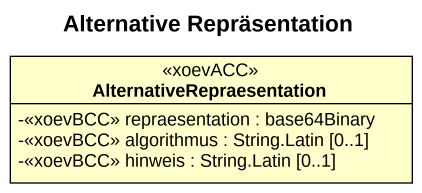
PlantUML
@startuml
title Alternative Repräsentation
hide circle
hide empty members
skinparam classAttributeIconSize 0
class AlternativeRepraesentation <<xoevACC>> {
  -<<xoevBCC>> repraesentation : base64Binary
  -<<xoevBCC>> algorithmus : String.Latin [0..1]
  -<<xoevBCC>> hinweis : String.Latin [0..1]
}
@enduml
